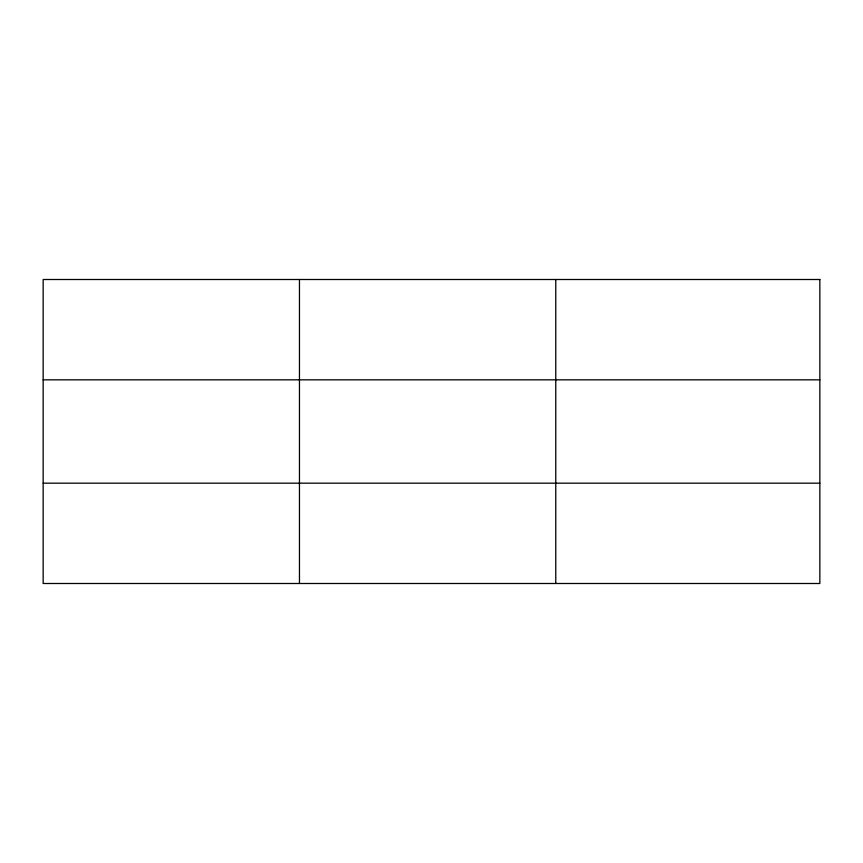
<?xml version="1.0" encoding="UTF-8"?>
<svg xmlns="http://www.w3.org/2000/svg" width="863" height="863" viewBox="0 0 863 863"><rect width="100%" height="100%" fill="white"/><g stroke="black" fill="none" stroke-linecap="round" stroke-linejoin="round"><path stroke-width="1.29" d="M299.461 583.496L299.461 279.504M555.772 583.496L555.772 279.504M43.15 379.828L819.85 379.828M43.15 483.172L819.85 483.172M819.85 279.504L819.85 583.496L43.15 583.496L43.15 279.504L819.85 279.504"/></g></svg>
